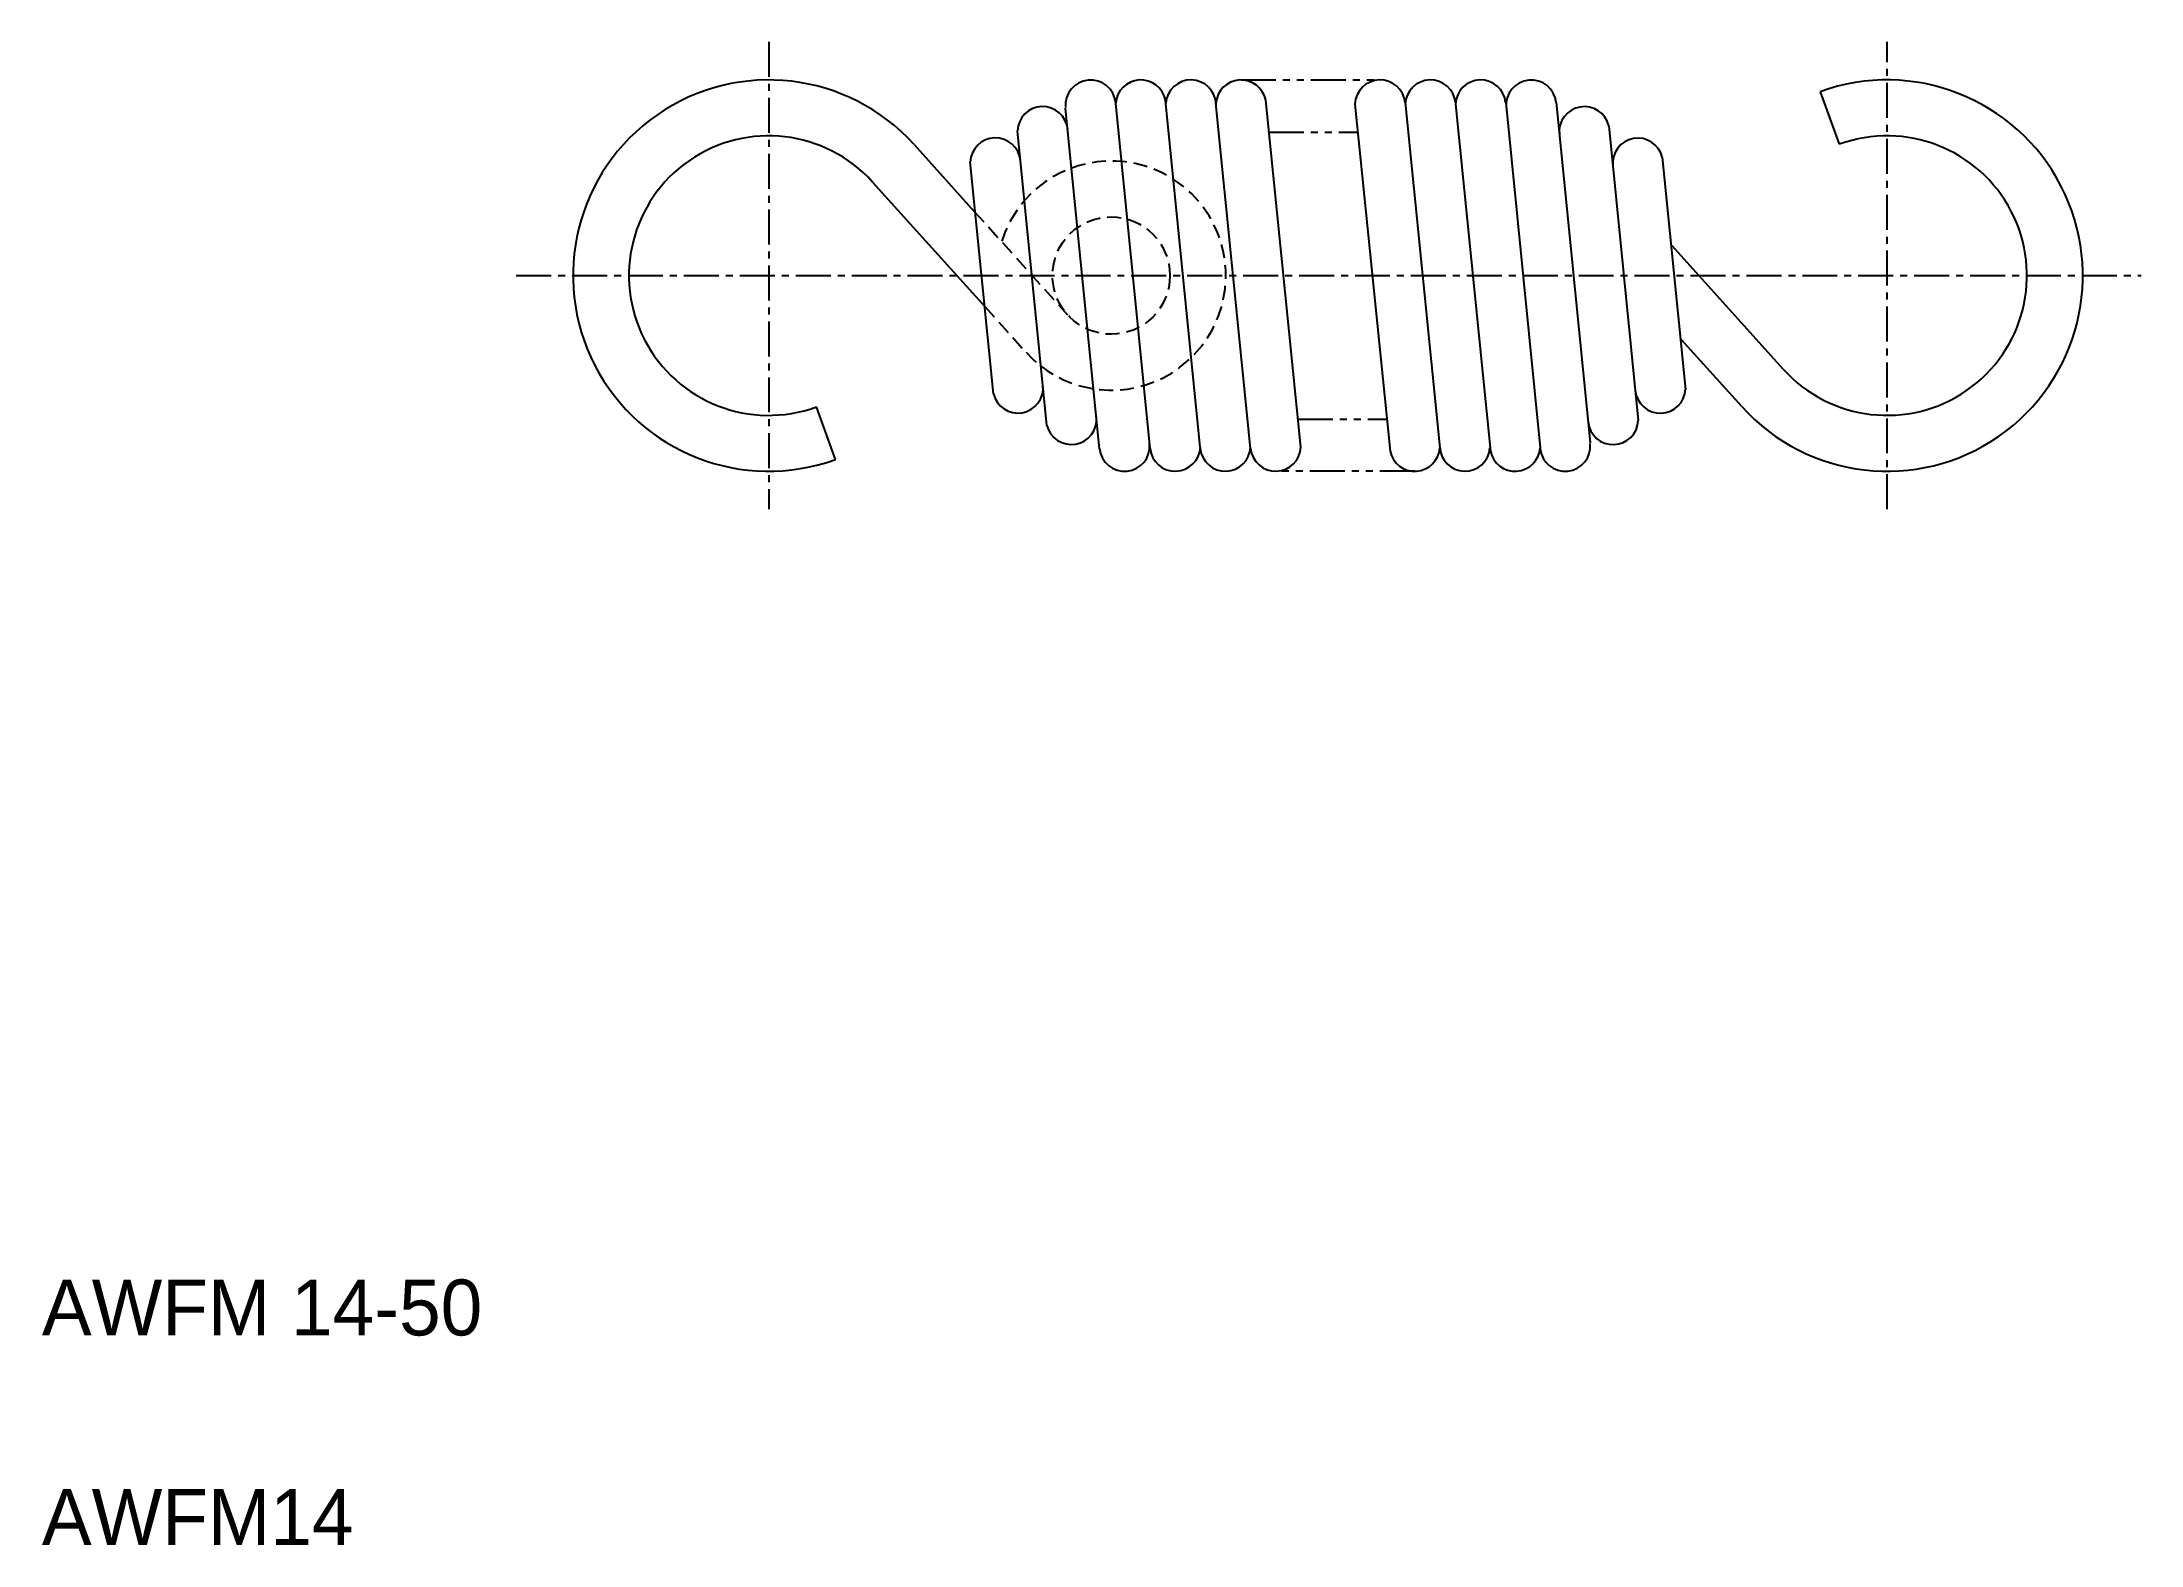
# Model space of a CAD drawing. Extents: x 67 to 238, y 180 to 466.
# Drawn here: x 66.9 to 142, y 180.4 to 234.2 of the extents above; entities outside this region: 2.
import ezdxf

# ---------------------------------------------------------------- set-up
doc = ezdxf.new("R2010")
doc.units = 0
doc.header["$MEASUREMENT"] = 0
for name, pattern in [('CENTER', [2, 1.25, -0.25, 0.25, -0.25]), ('DASHED', [0.75, 0.5, -0.25]), ('PHANTOM', [2.5, 1.25, -0.25, 0.25, -0.25, 0.25, -0.25])]:
    doc.linetypes.add(name, pattern=pattern)
doc.layers.get('0').update_dxf_attribs({"linetype": 'CONTINUOUS'})
doc.layers.add('CENTER', color=1, linetype='CENTER')

msp = doc.modelspace()

# ---------------------------------------------------------------- linework, layer by layer
at = {"color": 3, "linetype": 'PHANTOM'}
for p, q in [((109.834, 232.839), (114.782, 232.839)), ((110.832, 230.973), (114.011, 230.973)), ((111.871, 220.706), (115.049, 220.706)), ((116.047, 218.839), (111.073, 218.839))]:
    msp.add_line(p, q, dxfattribs=at)
at = {"color": 7, "linetype": 'Continuous'}
for p, q in [((106.583, 219.649), (105.351, 232.005)), ((108.378, 219.702), (107.13, 232.118)), ((110.178, 219.649), (108.937, 232.005)), ((115.704, 232.029), (116.945, 219.674)), ((117.504, 231.977), (118.751, 219.561)), ((119.299, 232.029), (120.531, 219.674)), ((121.108, 232.045), (122.322, 219.853)), ((130.547, 232.417), (131.231, 230.538)), ((104.774, 219.633), (103.559, 231.826)), ((98.141, 230.525), (100.295, 228.136)), ((102.893, 220.479), (101.839, 231.024)), ((122.988, 231.199), (124.043, 220.654)), ((100.981, 221.606), (100.15, 229.911)), ((124.901, 230.072), (125.732, 221.767)), ((96.655, 229.187), (100.668, 224.734)), ((129.227, 222.492), (125.251, 226.903)), ((127.741, 221.153), (125.587, 223.543)), ((95.335, 219.261), (94.651, 221.141))]:
    msp.add_line(p, q, dxfattribs=at)
for p, q in [((111.973, 219.702), (110.717, 232.118)), ((113.909, 231.977), (115.165, 219.561)), ((232.915, 180.469), (238.11, 184.495))]:
    msp.add_line(p, q)
at = {"color": 3, "linetype": 'DASHED'}
for p, q in [((100.295, 228.136), (103.631, 224.433)), ((100.668, 224.734), (102.145, 223.095))]:
    msp.add_line(p, q, dxfattribs=at)
msp.add_circle((105.191, 225.839), 2.1, dxfattribs=at)
at = {"color": 7, "linetype": 'Continuous'}
for centre, radius, start, end in [((237.18, 464.779), 0.9, 5.71059, 177.63124), ((92.941, 225.839), 7, 42.02463, 290), ((104.455, 231.939), 0.9, 5.71059, 185.71059), ((106.248, 231.939), 0.9, 11.42122, 175.81133), ((108.041, 231.939), 0.9, 1.5677, 175.81133), ((109.834, 231.939), 0.9, 11.42122, 175.81133), ((114.808, 231.94), 0.9, 5.71059, 177.63124), ((116.608, 231.94), 0.9, 5.71059, 177.63124), ((118.403, 231.94), 0.9, 5.71059, 177.63124), ((120.212, 231.939), 0.9, 5.71059, 185.71059), ((132.941, 225.839), 7, 222.02463, 110), ((102.738, 230.987), 0.9, 5.69881, 177.63123), ((122.114, 230.984), 0.9, 13.78995, 185.71059), ((92.941, 225.839), 5, 42.02463, 290), ((101.05, 229.865), 0.9, 5.69881, 177.63123), ((124.027, 229.858), 0.9, 13.78995, 185.71059), ((132.941, 225.839), 5, 222.02463, 110), ((101.855, 221.821), 0.9, 193.78995, 5.71059), ((124.831, 221.814), 0.9, 185.69881, 357.63123), ((103.767, 220.695), 0.9, 193.78995, 5.71059), ((123.144, 220.692), 0.9, 185.69881, 357.63123), ((105.669, 219.739), 0.9, 185.71059, 5.71059), ((107.479, 219.739), 0.9, 185.71059, 357.63124), ((109.273, 219.739), 0.9, 185.71059, 357.63124), ((111.073, 219.739), 0.9, 185.71059, 357.63124), ((116.047, 219.739), 0.9, 191.42122, 355.81133), ((117.84, 219.739), 0.9, 181.5677, 355.81133), ((119.634, 219.739), 0.9, 191.42122, 355.81133), ((121.427, 219.739), 0.9, 185.71059, 5.71059)]:
    msp.add_arc(centre, radius, start, end, dxfattribs=at)
at = {"color": 3, "linetype": 'DASHED'}
msp.add_arc((105.191, 225.839), 4.1, 222.02463, 162.83478, dxfattribs=at)
at = {"layer": 'CENTER', "color": 1, "linetype": 'CENTER'}
for p, q in [((92.941, 234.198), (92.941, 217.481)), ((132.941, 217.481), (132.941, 234.198)), ((83.91, 225.839), (142.022, 225.839))]:
    msp.add_line(p, q, dxfattribs=at)

# ---------------------------------------------------------------- texts
at = {"color": 7, "linetype": 'Continuous'}
for s, p in [('AWFM 14-50', (66.944, 187.919)), ('AWFM14', (66.944, 180.419))]:
    msp.add_text(s, height=2, dxfattribs=at).set_placement(p)

doc.saveas('drawing.dxf')
